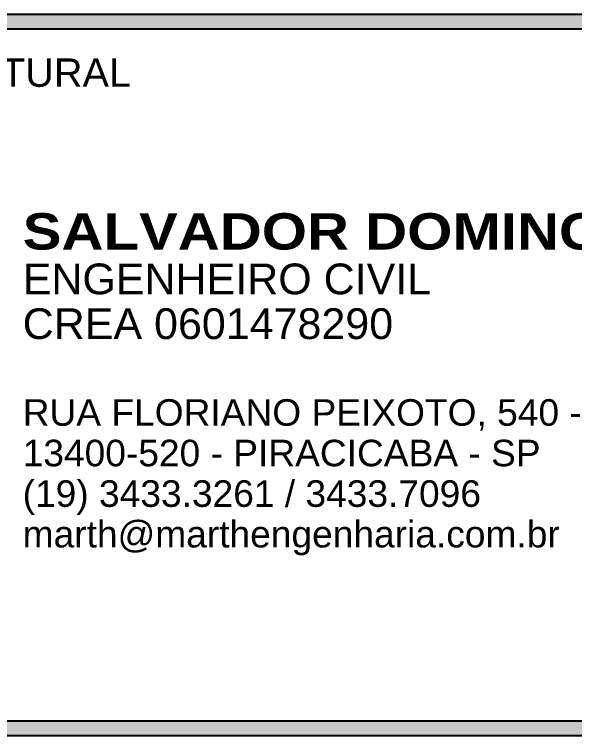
# Model space of a CAD drawing. Extents: x 0 to 13080, y 0 to 6750.
# Drawn here: x 12484 to 12784.3, y 925.5 to 1312.3 of the extents above; entities that cross this region are included whole.
import ezdxf

# ---------------------------------------------------------------- set-up
doc = ezdxf.new("R2010")
doc.units = 0
doc.header["$MEASUREMENT"] = 0
for name, color, linetype in [('MTH-CARIMBO-TXT1', 1, 'CONTINUOUS'), ('MTH-CARIMBO-TXT2', 1, 'CONTINUOUS'), ('MTH-CARIMBOEFORMATO', 1, 'CONTINUOUS'), ('MTH-TXT-NEGRITO', 5, 'CONTINUOUS')]:
    doc.layers.add(name, color=color, linetype=linetype)
doc.styles.add('TQS_ARIAL', font='arial.ttf')
doc.styles.add('TQS_ARIAL_BLACK', font='ariblk.ttf')

msp = doc.modelspace()

# ---------------------------------------------------------------- linework, layer by layer
at = {"layer": 'MTH-CARIMBO-TXT2', "linetype": 'Continuous'}
for points in [[(11697.598624, 1312.321906), (11697.598624, 1304.628501), (13004.999993, 1304.628501), (13004.999993, 1312.321906), (11697.598624, 1312.321906)], [(13005.016555, 925.521253), (13005.016555, 933.214657), (11695.513238, 933.214657), (11695.513238, 925.521253), (13005.016555, 925.521253)]]:
    msp.add_lwpolyline(points, dxfattribs=at)
for points in [[(11697.598624, 1312.321906), (11697.598624, 1304.628501), (13004.999993, 1304.628501)], [(11697.598624, 1312.321906), (13004.999993, 1304.628501), (13004.999993, 1312.321906)], [(11697.598624, 1312.321906), (13004.999993, 1312.321906), (11697.598624, 1312.321906)], [(13005.016555, 925.521253), (13005.016555, 933.214657), (11695.513238, 933.214657)], [(13005.016555, 925.521253), (11695.513238, 933.214657), (11695.513238, 925.521253)], [(13005.016555, 925.521253), (11695.513238, 925.521253), (13005.016555, 925.521253)]]:
    msp.add_solid(points, dxfattribs=at)

# ---------------------------------------------------------------- texts
at = {"layer": 'MTH-CARIMBO-TXT1', "linetype": 'Continuous', "style": 'TQS_ARIAL'}
for s, p in [('ENGENHEIRO CIVIL  ', (12488.457077, 1162.194979)), ('CREA 0601478290', (12488.457077, 1138.194979))]:
    msp.add_text(s, height=16.5, dxfattribs=at).set_placement(p)
at = {"layer": 'MTH-CARIMBO-TXT2', "linetype": 'Continuous', "style": 'TQS_ARIAL'}
msp.add_text('PROJETO ESTRUTURAL', height=15.225, dxfattribs=at).set_placement((12298.4192, 1273.495718))
at = {"layer": 'MTH-CARIMBOEFORMATO', "linetype": 'Continuous', "style": 'TQS_ARIAL'}
for s, p in [('RUA FLORIANO PEIXOTO, 540 - CENTRO ', (12488.457077, 1091.694979)), ('13400-520 - PIRACICABA - SP', (12488.457077, 1069.944979)), ('(19) 3433.3261 / 3433.7096', (12488.457077, 1048.194979)), ('marth@marthengenharia.com.br', (12488.457077, 1026.444979))]:
    msp.add_text(s, height=14.25, dxfattribs=at).set_placement(p)
at = {"layer": 'MTH-TXT-NEGRITO', "linetype": 'Continuous', "style": 'TQS_ARIAL_BLACK'}
msp.add_text('SALVADOR DOMINGOS MARTH', height=19.5, dxfattribs=at).set_placement((12488.457077, 1186.194979))

doc.saveas('drawing.dxf')
